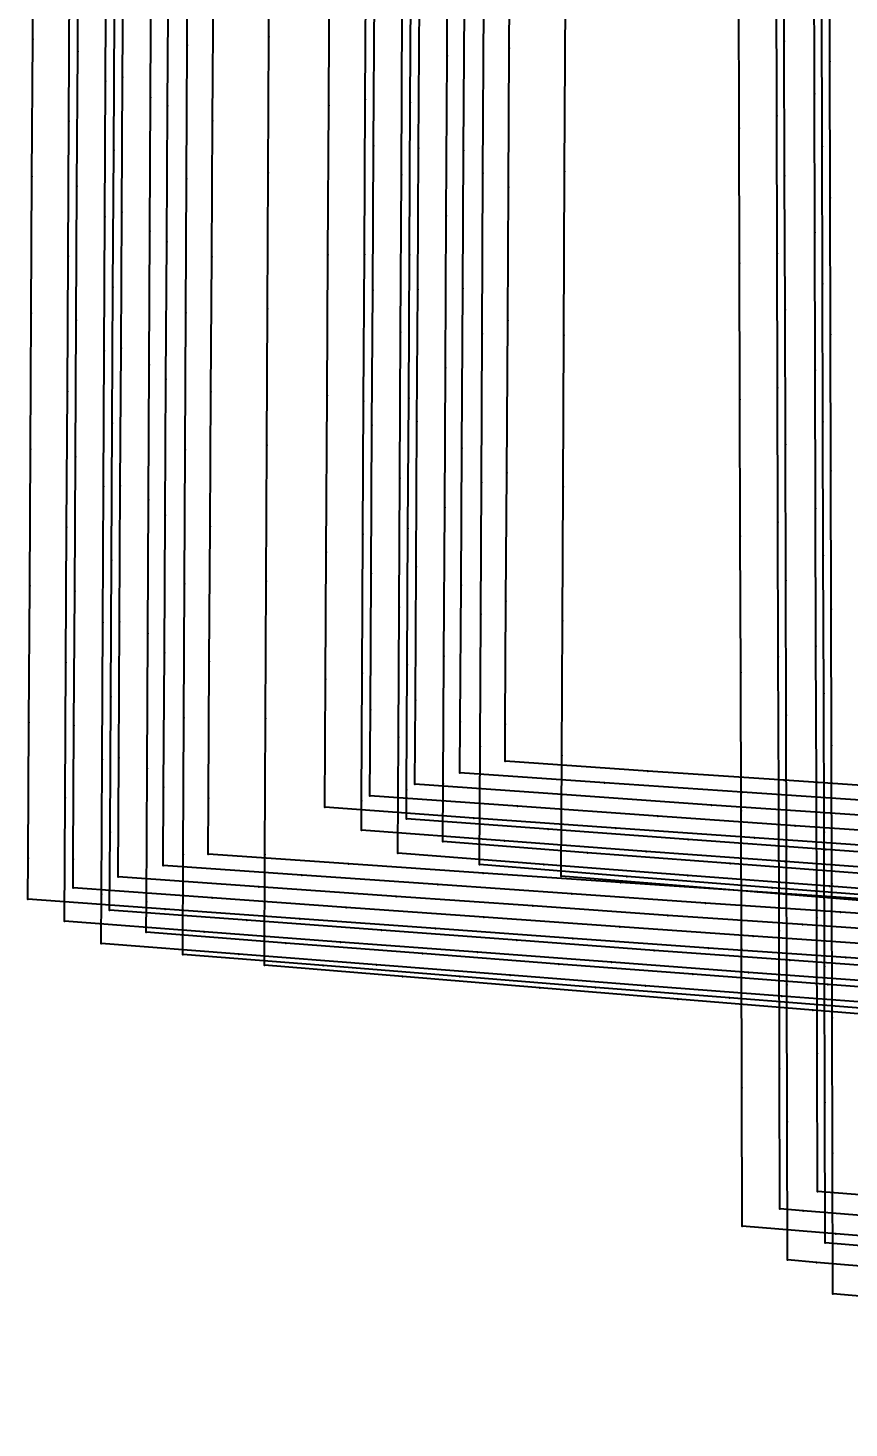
# Model space of a CAD drawing. Extents: x -2408 to 1029, y -526 to 2095.
# Drawn here: x -1813.3 to -1721.1, y 141.8 to 299 of the extents above; entities that cross this region are included whole.
import ezdxf

# ---------------------------------------------------------------- set-up
doc = ezdxf.new("R2010")
doc.units = 0

# ---------------------------------------------------------------- blocks, each defined once
blk = doc.blocks.new(' -30')
at = {"layer": '1'}
blk.add_lwpolyline([(-1128.879805, 297.703783), (-1143.850366, 298.707083), (-1159.22033, 299.751254), (-1174.621448, 300.804779), (-1189.756891, 301.840895), (-1205.520935, 302.919865), (-1205.483135, 309.223563), (-1205.391179, 324.554701), (-1205.300213, 339.717169), (-1205.209414, 354.85273), (-1205.118461, 370.01518), (-1205.026964, 385.267158), (-1204.935998, 400.429605)], dxfattribs=at)
at = {"layer": '14'}
blk.add_lwpolyline([(-948.757382, 299.303388), (-962.604523, 300.083733), (-964.01641, 300.164145), (-981.023189, 301.145206), (-996.243732, 302.041932), (-1011.349801, 302.947855), (-1028.369845, 303.985999), (-1045.013766, 305.017704), (-1061.160689, 306.033129), (-1076.689792, 307.022434), (-1093.271043, 308.091929), (-1108.745305, 309.101899), (-1124.431306, 310.137235), (-1140.837746, 311.232743), (-1156.130864, 312.266322), (-1172.183685, 313.367615), (-1172.158772, 317.5206), (-1172.075828, 331.347228), (-1171.989363, 345.760911), (-1171.88675, 362.866344), (-1171.796909, 377.842737), (-1171.703377, 393.434387), (-1171.609107, 409.149089)], dxfattribs=at)
at = {"layer": '2'}
for p in [(-1172.183685, 313.367615), (-1205.520935, 302.919865)]:
    blk.add_point(p, dxfattribs=at)
at = {"layer": '3'}
for p in [(-1171.703377, 393.434387), (-1205.026964, 385.267158), (-1171.796909, 377.842737), (-1205.118461, 370.01518), (-1171.88675, 362.866344), (-1205.209414, 354.85273), (-1171.989363, 345.760911), (-1205.300213, 339.717169), (-1172.075828, 331.347228), (-1205.391179, 324.554701), (-1172.158772, 317.5206), (-1156.130864, 312.266322), (-1140.837746, 311.232743), (-1205.483135, 309.223563), (-1189.756891, 301.840895), (-1174.621448, 300.804779), (-1159.22033, 299.751254), (-1143.850366, 298.707083)]:
    blk.add_point(p, dxfattribs=at)
blk = doc.blocks.new(' -31')
at = {"layer": '1'}
blk.add_lwpolyline([(-1119.535836, 294.790651), (-1134.544586, 295.797004), (-1149.684043, 296.826152), (-1164.690914, 297.860154), (-1179.737081, 298.903743), (-1195.00767, 299.963703), (-1210.599365, 301.045837), (-1210.547725, 309.84814), (-1210.459299, 324.921595), (-1210.368675, 340.370934), (-1210.279104, 355.641675), (-1210.188487, 371.091032), (-1210.099122, 386.326266), (-1210.008493, 401.775624)], dxfattribs=at)
at = {"layer": '14'}
blk.add_lwpolyline([(-940.413771, 296.46832), (-955.837078, 297.331958), (-967.695694, 298.008938), (-971.259283, 298.214599), (-986.267518, 299.092049), (-1001.639416, 300.008829), (-1016.883783, 300.934514), (-1031.918804, 301.862321), (-1048.740405, 302.916572), (-1065.059572, 303.954611), (-1080.754196, 304.966316), (-1097.512077, 306.060401), (-1113.151062, 307.093927), (-1129.003946, 308.153731), (-1145.584817, 309.275476), (-1161.040416, 310.334145), (-1177.263641, 311.462612), (-1177.230109, 317.179258), (-1177.14006, 332.530674), (-1177.049904, 347.900451), (-1176.944753, 365.826377), (-1176.853713, 381.346893), (-1176.75972, 397.370777)], dxfattribs=at)
at = {"layer": '2'}
for p in [(-1177.263641, 311.462612), (-1210.599365, 301.045837)]:
    blk.add_point(p, dxfattribs=at)
at = {"layer": '3'}
for p in [(-1210.099122, 386.326266), (-1176.853713, 381.346893), (-1210.188487, 371.091032), (-1176.944753, 365.826377), (-1210.279104, 355.641675), (-1177.049904, 347.900451), (-1210.368675, 340.370934), (-1177.14006, 332.530674), (-1210.459299, 324.921595), (-1177.230109, 317.179258), (-1210.547725, 309.84814), (-1161.040416, 310.334145), (-1145.584817, 309.275476), (-1195.00767, 299.963703), (-1179.737081, 298.903743), (-1164.690914, 297.860154), (-1149.684043, 296.826152), (-1134.544586, 295.797004)]:
    blk.add_point(p, dxfattribs=at)
blk = doc.blocks.new(' -32')
at = {"layer": '1'}
for points in [[(-1123.662888, 292.767552), (-1138.812176, 293.795976), (-1153.952575, 294.838433), (-1169.099846, 295.895659), (-1184.438349, 296.97358), (-1199.858824, 298.058298), (-1215.677795, 299.171028), (-1215.601131, 312.531977), (-1215.513507, 327.804629), (-1215.425881, 343.077294), (-1215.337349, 358.504922), (-1215.249694, 373.777565), (-1215.162622, 388.949294), (-1215.074983, 404.221944)], [(-1014.097598, -275.023821), (-1029.500188, -274.057041), (-1044.602615, -273.082548), (-1059.939156, -272.067258), (-1075.038283, -271.04319), (-1090.204697, -269.990208), (-1105.300425, -268.918473), (-1120.665725, -267.805159), (-1135.758409, -266.689714), (-1150.849014, -265.547593), (-1166.07589, -264.361749), (-1181.341562, -263.143461), (-1196.363717, -261.938956), (-1210.066223, -260.838642), (-1210.108495, -245.352705), (-1210.150147, -230.091894), (-1210.19139, -214.978302), (-1210.233302, -199.616523), (-1210.275493, -184.150531), (-1210.31786, -168.619842), (-1210.360055, -153.153848), (-1210.402522, -137.589816), (-1210.444728, -122.123822)]]:
    blk.add_lwpolyline(points, dxfattribs=at)
at = {"layer": '14'}
blk.add_lwpolyline([(-940.107261, 294.078448), (-955.376213, 294.935996), (-970.64405, 295.81237), (-972.787704, 295.936947), (-988.06349, 296.835856), (-1003.288751, 297.750438), (-1018.398306, 298.674929), (-1035.776177, 299.757273), (-1052.767375, 300.83376), (-1069.248508, 301.893975), (-1085.096167, 302.927501), (-1100.186994, 303.923924), (-1116.348618, 305.003901), (-1132.926842, 306.125328), (-1149.048121, 307.229227), (-1165.814259, 308.392205), (-1182.343674, 309.55761), (-1182.289488, 319.000043), (-1182.203537, 333.977697), (-1182.109921, 350.291256), (-1182.024786, 365.126866), (-1181.933745, 380.991544), (-1181.839752, 397.370762)], dxfattribs=at)
at = {"layer": '2'}
for p in [(-1182.343674, 309.55761), (-1215.677795, 299.171028), (-1210.066223, -260.838642)]:
    blk.add_point(p, dxfattribs=at)
at = {"layer": '3'}
for p in [(-1215.162622, 388.949294), (-1181.933745, 380.991544), (-1215.249694, 373.777565), (-1182.024786, 365.126866), (-1215.337349, 358.504922), (-1182.109921, 350.291256), (-1215.425881, 343.077294), (-1182.203537, 333.977697), (-1215.513507, 327.804629), (-1182.289488, 319.000043), (-1215.601131, 312.531977), (-1165.814259, 308.392205), (-1149.048121, 307.229227), (-1199.858824, 298.058298), (-1184.438349, 296.97358), (-1169.099846, 295.895659), (-1153.952575, 294.838433), (-1138.812176, 293.795976), (-1210.402522, -137.589816), (-1210.360055, -153.153848), (-1210.31786, -168.619842), (-1210.275493, -184.150531), (-1210.233302, -199.616523), (-1210.19139, -214.978302), (-1210.150147, -230.091894), (-1210.108495, -245.352705)]:
    blk.add_point(p, dxfattribs=at)
blk = doc.blocks.new(' -33')
at = {"layer": '1'}
for points in [[(-1129.099281, 290.833958), (-1144.375337, 291.884265), (-1159.361157, 292.92941), (-1174.635121, 294.009702), (-1190.095973, 295.110877), (-1205.132893, 296.182718), (-1220.756378, 297.296257), (-1220.738291, 300.51507), (-1220.653899, 315.535803), (-1220.569213, 330.611808), (-1220.484539, 345.687811), (-1220.398342, 361.035873), (-1220.313674, 376.111864), (-1220.228897, 391.207077), (-1220.144228, 406.283063)], [(-1015.251317, -277.322731), (-1030.42018, -276.365), (-1045.659556, -275.375669), (-1060.820195, -274.365671), (-1076.056196, -273.325623), (-1091.114763, -272.273251), (-1106.347368, -271.184569), (-1121.353144, -270.089982), (-1136.5825, -268.956376), (-1151.479198, -267.81914), (-1167.211265, -266.58397), (-1182.43422, -265.367839), (-1197.65733, -264.145135), (-1212.508464, -262.949774), (-1215.146713, -262.73716), (-1215.188953, -247.012202), (-1215.230561, -231.522991), (-1215.271747, -216.191039), (-1215.313255, -200.739878), (-1215.353827, -185.637631), (-1215.39431, -170.568917), (-1215.434881, -155.466683), (-1215.476409, -140.004553), (-1215.516961, -124.902318)]]:
    blk.add_lwpolyline(points, dxfattribs=at)
at = {"layer": '14'}
blk.add_lwpolyline([(-947.776362, 292.133555), (-963.526749, 293.03132), (-977.878342, 293.867264), (-979.275935, 293.949603), (-994.644828, 294.866065), (-1010.328878, 295.821017), (-1025.870484, 296.785245), (-1041.186149, 297.75158), (-1058.305927, 298.849341), (-1074.896844, 299.929784), (-1090.834202, 300.982201), (-1107.827335, 302.119345), (-1123.658031, 303.192232), (-1139.668477, 304.290428), (-1155.078742, 305.360134), (-1170.859481, 306.469332), (-1187.423706, 307.652607), (-1187.36952, 317.299872), (-1187.28357, 332.602444), (-1187.189953, 349.2699), (-1187.104818, 364.427356), (-1187.013778, 380.636197), (-1186.919785, 397.37074)], dxfattribs=at)
at = {"layer": '2'}
for p in [(-1187.423706, 307.652607), (-1220.756378, 297.296257), (-1215.146713, -262.73716)]:
    blk.add_point(p, dxfattribs=at)
at = {"layer": '3'}
for p in [(-1220.228897, 391.207077), (-1187.013778, 380.636197), (-1220.313674, 376.111864), (-1187.104818, 364.427356), (-1220.398342, 361.035873), (-1187.189953, 349.2699), (-1220.484539, 345.687811), (-1187.28357, 332.602444), (-1220.569213, 330.611808), (-1187.36952, 317.299872), (-1220.653899, 315.535803), (-1170.859481, 306.469332), (-1155.078742, 305.360134), (-1139.668477, 304.290428), (-1220.738291, 300.51507), (-1205.132893, 296.182718), (-1190.095973, 295.110877), (-1174.635121, 294.009702), (-1159.361157, 292.92941), (-1144.375337, 291.884265), (-1215.476409, -140.004553), (-1215.434881, -155.466683), (-1215.39431, -170.568917), (-1215.353827, -185.637631), (-1215.313255, -200.739878), (-1215.271747, -216.191039), (-1215.230561, -231.522991), (-1215.188953, -247.012202), (-1212.508464, -262.949774)]:
    blk.add_point(p, dxfattribs=at)
blk = doc.blocks.new(' -34')
at = {"layer": '1'}
for points in [[(-1118.679806, 287.809999), (-1134.009218, 288.864576), (-1149.420272, 289.937166), (-1164.657541, 291.013415), (-1180.066363, 292.117437), (-1195.303083, 293.216675), (-1210.429912, 294.308813), (-1225.834961, 295.420933), (-1225.809658, 300.021402), (-1225.725921, 315.245785), (-1225.641516, 330.591488), (-1225.557115, 345.937194), (-1225.473127, 361.208889), (-1225.388738, 376.554599), (-1225.30381, 391.998209), (-1225.219415, 407.343914)], [(-1010.84555, -279.969732), (-1026.224543, -279.003418), (-1041.564578, -278.011059), (-1056.939991, -276.989186), (-1072.390668, -275.936023), (-1087.762539, -274.86247), (-1103.215046, -273.757712), (-1118.583358, -272.635105), (-1133.552365, -271.52012), (-1148.917017, -270.348688), (-1163.959961, -269.168372), (-1179.319848, -267.935927), (-1194.641278, -266.696327), (-1209.711973, -265.476573), (-1220.227127, -264.625568), (-1220.268161, -249.113253), (-1220.309439, -233.509246), (-1220.350469, -217.999488), (-1220.391589, -202.456272), (-1220.432085, -187.149826), (-1220.472663, -171.813091), (-1220.513163, -156.506643), (-1220.553238, -141.361317), (-1220.593739, -126.054878)]]:
    blk.add_lwpolyline(points, dxfattribs=at)
at = {"layer": '14'}
blk.add_lwpolyline([(-938.987676, 289.266041), (-954.902674, 290.164542), (-970.816422, 291.083681), (-982.968521, 291.800079), (-986.728904, 292.02437), (-1002.269379, 292.964334), (-1018.08365, 293.940939), (-1033.729779, 294.925433), (-1049.123361, 295.910445), (-1064.180049, 296.888606), (-1080.866953, 297.988662), (-1096.877702, 299.059145), (-1112.086359, 300.089053), (-1128.080538, 301.185504), (-1144.256219, 302.308175), (-1159.82543, 303.402062), (-1175.768836, 304.536697), (-1192.503662, 305.747604), (-1192.424578, 320.126644), (-1192.346187, 334.379847), (-1192.249341, 351.988387), (-1192.162452, 367.786449), (-1192.070397, 384.524007), (-1191.976127, 401.664205)], dxfattribs=at)
at = {"layer": '2'}
for p in [(-1192.503662, 305.747604), (-1225.834961, 295.420933), (-1220.227127, -264.625568)]:
    blk.add_point(p, dxfattribs=at)
at = {"layer": '3'}
for p in [(-1225.30381, 391.998209), (-1192.070397, 384.524007), (-1225.388738, 376.554599), (-1192.162452, 367.786449), (-1225.473127, 361.208889), (-1192.249341, 351.988387), (-1225.557115, 345.937194), (-1192.346187, 334.379847), (-1225.641516, 330.591488), (-1192.424578, 320.126644), (-1225.725921, 315.245785), (-1175.768836, 304.536697), (-1159.82543, 303.402062), (-1144.256219, 302.308175), (-1225.809658, 300.021402), (-1210.429912, 294.308813), (-1195.303083, 293.216675), (-1180.066363, 292.117437), (-1164.657541, 291.013415), (-1149.420272, 289.937166), (-1134.009218, 288.864576), (-1220.553238, -141.361317), (-1220.513163, -156.506643), (-1220.472663, -171.813091), (-1220.432085, -187.149826), (-1220.391589, -202.456272), (-1220.350469, -217.999488), (-1220.309439, -233.509246), (-1220.268161, -249.113253), (-1209.711973, -265.476573)]:
    blk.add_point(p, dxfattribs=at)
blk = doc.blocks.new(' -35')
at = {"layer": '1'}
for points in [[(-1128.959697, 286.847076), (-1144.365288, 287.948567), (-1159.613127, 289.054658), (-1175.016372, 290.188297), (-1190.225352, 291.315546), (-1205.348889, 292.437263), (-1220.753479, 293.579655), (-1220.706386, 302.32164), (-1220.624546, 317.510339), (-1220.541767, 332.873573), (-1220.45899, 348.236795), (-1220.376619, 363.525092), (-1220.293839, 378.888334), (-1220.211792, 394.113672)], [(-1020.518526, -281.245303), (-1035.917054, -280.223952), (-1051.29271, -279.176298), (-1066.304741, -278.12779), (-1081.676777, -277.028353), (-1096.708758, -275.928293), (-1112.077199, -274.779524), (-1127.134122, -273.632078), (-1142.498963, -272.436082), (-1157.861348, -271.209201), (-1173.195835, -269.949721), (-1188.572742, -268.666114), (-1203.453717, -267.418917), (-1215.147781, -266.43671), (-1215.188822, -250.688551), (-1215.228622, -235.417112), (-1215.267947, -220.327925), (-1215.308445, -204.789158), (-1215.348857, -189.283943), (-1215.387993, -174.268639), (-1215.428407, -158.763424), (-1215.468589, -143.34736), (-1215.509001, -127.842156)]]:
    blk.add_lwpolyline(points, dxfattribs=at)
at = {"layer": '14'}
blk.add_lwpolyline([(-949.691567, 287.823262), (-965.600536, 288.767596), (-977.915268, 289.51355), (-983.780599, 289.873569), (-998.494679, 290.790191), (-1014.308419, 291.795327), (-1029.955054, 292.808552), (-1045.348549, 293.822169), (-1060.402815, 294.828476), (-1077.081965, 295.959715), (-1093.077202, 297.059856), (-1108.260109, 298.117409), (-1124.209921, 299.241935), (-1140.312994, 300.391226), (-1155.768322, 301.507716), (-1171.505218, 302.659041), (-1187.423706, 303.842602), (-1187.406213, 307.089311), (-1187.330697, 321.105118), (-1187.248153, 336.425324), (-1187.169385, 351.044798), (-1187.082496, 367.171335), (-1186.990441, 384.256882), (-1186.896171, 401.753451)], dxfattribs=at)
at = {"layer": '2'}
for p in [(-1187.423706, 303.842602), (-1220.753479, 293.579655), (-1215.147781, -266.43671)]:
    blk.add_point(p, dxfattribs=at)
at = {"layer": '3'}
for p in [(-1186.990441, 384.256882), (-1220.293839, 378.888334), (-1187.082496, 367.171335), (-1220.376619, 363.525092), (-1187.169385, 351.044798), (-1220.45899, 348.236795), (-1187.248153, 336.425324), (-1220.541767, 332.873573), (-1187.330697, 321.105118), (-1220.624546, 317.510339), (-1187.406213, 307.089311), (-1220.706386, 302.32164), (-1171.505218, 302.659041), (-1155.768322, 301.507716), (-1140.312994, 300.391226), (-1205.348889, 292.437263), (-1190.225352, 291.315546), (-1175.016372, 290.188297), (-1159.613127, 289.054658), (-1144.365288, 287.948567), (-1215.468589, -143.34736), (-1215.428407, -158.763424), (-1215.387993, -174.268639), (-1215.348857, -189.283943), (-1215.308445, -204.789158), (-1215.267947, -220.327925), (-1215.228622, -235.417112), (-1215.188822, -250.688551)]:
    blk.add_point(p, dxfattribs=at)
blk = doc.blocks.new(' -36')
at = {"layer": '1'}
for points in [[(-1133.981148, 284.886382), (-1149.01683, 285.973615), (-1164.427454, 287.104386), (-1179.460772, 288.223767), (-1194.848161, 289.377885), (-1210.165456, 290.527718), (-1225.832214, 291.703606), (-1225.758973, 305.566113), (-1225.678739, 320.759096), (-1225.598528, 335.952093), (-1225.518155, 351.174959), (-1225.437921, 366.36795), (-1225.357679, 381.560955), (-1225.2776, 396.72502)], [(-1202.085451, -269.860498), (-1216.976707, -268.605881), (-1220.228195, -268.33147), (-1220.268035, -252.811567), (-1220.307501, -237.437452), (-1220.346662, -222.182957), (-1220.385259, -207.148742), (-1220.424042, -192.043296), (-1220.463264, -176.768137), (-1220.502054, -161.662704), (-1220.54077, -146.587111), (-1220.579563, -131.481677), (-1220.618357, -116.376231)]]:
    blk.add_lwpolyline(points, dxfattribs=at)
at = {"layer": '14'}
blk.add_lwpolyline([(-952.294017, 285.597968), (-968.366778, 286.557607), (-983.0056, 287.451363), (-986.733999, 287.682118), (-1001.650603, 288.617989), (-1017.626655, 289.641344), (-1033.433632, 290.673485), (-1048.984597, 291.706507), (-1064.192681, 292.732506), (-1081.041974, 293.886335), (-1097.20019, 295.008867), (-1112.537575, 296.088302), (-1128.649494, 297.236461), (-1144.916034, 298.410275), (-1160.528045, 299.550938), (-1176.424276, 300.727564), (-1192.503662, 301.937618), (-1192.486169, 305.25046), (-1192.410653, 319.551749), (-1192.328109, 335.183998), (-1192.249341, 350.101252), (-1192.162452, 366.556246), (-1192.070397, 383.989802), (-1191.976127, 401.842742)], dxfattribs=at)
at = {"layer": '2'}
for p in [(-1192.503662, 301.937618), (-1225.832214, 291.703606), (-1220.228195, -268.33147)]:
    blk.add_point(p, dxfattribs=at)
at = {"layer": '3'}
for p in [(-1192.070397, 383.989802), (-1225.357679, 381.560955), (-1225.437921, 366.36795), (-1192.162452, 366.556246), (-1225.518155, 351.174959), (-1192.249341, 350.101252), (-1225.598528, 335.952093), (-1192.328109, 335.183998), (-1225.678739, 320.759096), (-1192.410653, 319.551749), (-1225.758973, 305.566113), (-1192.486169, 305.25046), (-1176.424276, 300.727564), (-1160.528045, 299.550938), (-1144.916034, 298.410275), (-1210.165456, 290.527718), (-1194.848161, 289.377885), (-1179.460772, 288.223767), (-1164.427454, 287.104386), (-1149.01683, 285.973615), (-1220.579563, -131.481677), (-1220.54077, -146.587111), (-1220.502054, -161.662704), (-1220.463264, -176.768137), (-1220.424042, -192.043296), (-1220.385259, -207.148742), (-1220.346662, -222.182957), (-1220.307501, -237.437452), (-1220.268035, -252.811567), (-1216.976707, -268.605881)]:
    blk.add_point(p, dxfattribs=at)
blk = doc.blocks.new(' -37')
at = {"layer": '1'}
blk.add_lwpolyline([(-1129.157427, 282.883939), (-1144.20185, 284.001101), (-1159.355625, 285.142796), (-1174.397578, 286.292417), (-1189.72659, 287.472405), (-1205.059192, 288.653698), (-1220.750732, 289.862499), (-1220.732999, 293.288375), (-1220.65559, 308.242754), (-1220.577147, 323.396872), (-1220.499495, 338.398937), (-1220.420954, 353.571678), (-1220.343281, 368.573742), (-1220.265603, 383.575817), (-1220.18571, 399.006754)], dxfattribs=at)
at = {"layer": '14'}
blk.add_lwpolyline([(-947.060813, 283.245199), (-963.128866, 284.230631), (-977.952042, 285.159988), (-979.19549, 285.23887), (-995.606912, 286.293508), (-1011.599042, 287.344167), (-1027.435724, 288.404995), (-1043.028358, 289.46774), (-1058.288284, 290.524149), (-1075.207108, 291.71313), (-1091.443273, 292.870737), (-1106.864484, 293.984653), (-1123.074486, 295.170246), (-1139.45036, 296.383099), (-1155.177249, 297.562434), (-1171.201157, 298.779729), (-1187.423706, 300.032616), (-1187.390173, 306.509838), (-1187.315849, 320.866384), (-1187.229384, 337.568154), (-1187.148309, 353.228763), (-1187.059852, 370.315206), (-1186.966966, 388.257178), (-1186.872603, 406.484322)], dxfattribs=at)
at = {"layer": '2'}
for p in [(-1187.423706, 300.032616), (-1220.750732, 289.862499)]:
    blk.add_point(p, dxfattribs=at)
at = {"layer": '3'}
for p in [(-1186.966966, 388.257178), (-1220.265603, 383.575817), (-1187.059852, 370.315206), (-1220.343281, 368.573742), (-1220.420954, 353.571678), (-1187.148309, 353.228763), (-1220.499495, 338.398937), (-1187.229384, 337.568154), (-1220.577147, 323.396872), (-1187.315849, 320.866384), (-1220.65559, 308.242754), (-1187.390173, 306.509838), (-1171.201157, 298.779729), (-1155.177249, 297.562434), (-1220.732999, 293.288375), (-1205.059192, 288.653698), (-1189.72659, 287.472405), (-1174.397578, 286.292417), (-1159.355625, 285.142796), (-1144.20185, 284.001101)]:
    blk.add_point(p, dxfattribs=at)
blk = doc.blocks.new(' -38')
at = {"layer": '1'}
for points in [[(-1134.218685, 280.927448), (-1149.392479, 282.066484), (-1164.720288, 283.234413), (-1179.891489, 284.407301), (-1194.916807, 285.577159), (-1210.356117, 286.780331), (-1225.82962, 287.986107), (-1225.801471, 293.529716), (-1225.724789, 308.62839), (-1225.646575, 324.029887), (-1225.569138, 339.28127), (-1225.491704, 354.532621), (-1225.415381, 369.563599), (-1225.337934, 384.814959), (-1225.260932, 399.978869)], [(-1032.01982, -287.096086), (-1047.148505, -286.030428), (-1062.433996, -284.926286), (-1077.558764, -283.807521), (-1092.815026, -282.652774), (-1107.935913, -281.482839), (-1123.055006, -280.289703), (-1138.253099, -279.067633), (-1153.3682, -277.824751), (-1168.455476, -276.550486), (-1183.564962, -275.241259), (-1198.849732, -273.90755), (-1213.709008, -272.612337), (-1220.229187, -272.044411), (-1220.268577, -256.250894), (-1220.306537, -241.029271), (-1220.344022, -225.997294), (-1220.382763, -210.459785), (-1220.420945, -195.146601), (-1220.459666, -179.618943), (-1220.497857, -164.305753), (-1220.536109, -148.971229), (-1220.574312, -133.658032), (-1220.612517, -118.344855)]]:
    blk.add_lwpolyline(points, dxfattribs=at)
at = {"layer": '14'}
blk.add_lwpolyline([(-949.639681, 281.018131), (-965.871653, 282.018589), (-982.102117, 283.042691), (-983.044128, 283.102875), (-998.761848, 284.119944), (-1014.916418, 285.188645), (-1030.913578, 286.268276), (-1046.663818, 287.350372), (-1062.077633, 288.426467), (-1079.166712, 289.638087), (-1095.565935, 290.818182), (-1111.141722, 291.954119), (-1127.513896, 293.163533), (-1144.05329, 294.401145), (-1159.936908, 295.604922), (-1176.120191, 296.847844), (-1192.503662, 298.127613), (-1192.437535, 311.150859), (-1192.363526, 325.726296), (-1192.289924, 340.221461), (-1192.206727, 356.606525), (-1192.116886, 374.299953), (-1192.023354, 392.720268)], dxfattribs=at)
at = {"layer": '2'}
for p in [(-1192.503662, 298.127613), (-1225.82962, 287.986107), (-1220.229187, -272.044411)]:
    blk.add_point(p, dxfattribs=at)
at = {"layer": '3'}
for p in [(-1225.337934, 384.814959), (-1192.116886, 374.299953), (-1225.415381, 369.563599), (-1192.206727, 356.606525), (-1225.491704, 354.532621), (-1192.289924, 340.221461), (-1225.569138, 339.28127), (-1192.363526, 325.726296), (-1225.646575, 324.029887), (-1192.437535, 311.150859), (-1225.724789, 308.62839), (-1176.120191, 296.847844), (-1159.936908, 295.604922), (-1144.05329, 294.401145), (-1225.801471, 293.529716), (-1210.356117, 286.780331), (-1194.916807, 285.577159), (-1179.891489, 284.407301), (-1164.720288, 283.234413), (-1149.392479, 282.066484), (-1220.574312, -133.658032), (-1220.536109, -148.971229), (-1220.497857, -164.305753), (-1220.459666, -179.618943), (-1220.420945, -195.146601), (-1220.382763, -210.459785), (-1220.344022, -225.997294), (-1220.306537, -241.029271), (-1220.268577, -256.250894)]:
    blk.add_point(p, dxfattribs=at)
blk = doc.blocks.new(' -39')
at = {"layer": '1'}
blk.add_lwpolyline([(-1144.139158, 280.060338), (-1159.339816, 281.248367), (-1174.408751, 282.443059), (-1189.620363, 283.657686), (-1204.994452, 284.886452), (-1220.748291, 286.145496), (-1220.692453, 297.357267), (-1220.616025, 312.696794), (-1220.541089, 327.735418), (-1220.466156, 342.774024), (-1220.389489, 358.162349), (-1220.314576, 373.200967), (-1220.239665, 388.239574), (-1220.164597, 403.309136)], dxfattribs=at)
at = {"layer": '14'}
blk.add_lwpolyline([(-960.611642, 279.680446), (-976.837336, 280.731084), (-977.992783, 280.806866), (-992.716029, 281.78384), (-1008.884321, 282.880176), (-1024.909398, 283.988956), (-1040.700004, 285.101352), (-1056.164878, 286.208537), (-1073.323024, 287.456177), (-1089.800247, 288.672296), (-1105.46028, 289.843711), (-1121.931363, 291.091706), (-1138.581354, 292.369621), (-1154.581439, 293.613379), (-1170.894446, 294.898411), (-1187.423706, 296.22261), (-1187.357579, 309.495833), (-1187.28357, 324.351041), (-1187.209968, 339.124448), (-1187.126771, 355.824015), (-1187.03693, 373.857078), (-1186.943398, 392.630982)], dxfattribs=at)
at = {"layer": '2'}
for p in [(-1187.423706, 296.22261), (-1220.748291, 286.145496)]:
    blk.add_point(p, dxfattribs=at)
at = {"layer": '3'}
for p in [(-1220.239665, 388.239574), (-1220.314576, 373.200967), (-1187.03693, 373.857078), (-1220.389489, 358.162349), (-1187.126771, 355.824015), (-1220.466156, 342.774024), (-1187.209968, 339.124448), (-1220.541089, 327.735418), (-1187.28357, 324.351041), (-1220.616025, 312.696794), (-1187.357579, 309.495833), (-1220.692453, 297.357267), (-1170.894446, 294.898411), (-1154.581439, 293.613379), (-1204.994452, 284.886452), (-1189.620363, 283.657686), (-1174.408751, 282.443059), (-1159.339816, 281.248367)]:
    blk.add_point(p, dxfattribs=at)
blk = doc.blocks.new(' -40')
at = {"layer": '1'}
blk.add_lwpolyline([(-1138.724048, 278.038988), (-1154.082197, 279.269956), (-1169.256415, 280.503634), (-1184.718654, 281.769681), (-1200.169767, 283.036006), (-1215.667038, 284.306049), (-1215.606172, 296.755617), (-1215.531472, 312.029925), (-1215.456143, 327.432782), (-1215.381458, 342.707082), (-1215.306728, 357.990079), (-1215.232028, 373.264391), (-1215.157323, 388.538695), (-1215.081892, 403.962666)], dxfattribs=at)
at = {"layer": '14'}
blk.add_lwpolyline([(-957.670443, 277.485554), (-972.942734, 278.503036), (-973.891138, 278.566967), (-988.984807, 279.59643), (-1005.151497, 280.72335), (-1021.176554, 281.863026), (-1036.96682, 283.006245), (-1052.429211, 284.143797), (-1067.470569, 285.26647), (-1084.025724, 286.51949), (-1099.770352, 287.727296), (-1116.341139, 289.014911), (-1133.102953, 290.33426), (-1149.221111, 291.619164), (-1165.665928, 292.947579), (-1182.343674, 294.317608), (-1182.277546, 307.840807), (-1182.203538, 322.975788), (-1182.129936, 338.027436), (-1182.046739, 355.041523), (-1181.956898, 373.414223), (-1181.863366, 392.541697)], dxfattribs=at)
at = {"layer": '2'}
for p in [(-1182.343674, 294.317608), (-1215.667038, 284.306049)]:
    blk.add_point(p, dxfattribs=at)
at = {"layer": '3'}
for p in [(-1215.157323, 388.538695), (-1215.232028, 373.264391), (-1181.956898, 373.414223), (-1215.306728, 357.990079), (-1182.046739, 355.041523), (-1215.381458, 342.707082), (-1182.129936, 338.027436), (-1215.456143, 327.432782), (-1182.203538, 322.975788), (-1215.531472, 312.029925), (-1182.277546, 307.840807), (-1215.606172, 296.755617), (-1165.665928, 292.947579), (-1200.169767, 283.036006), (-1184.718654, 281.769681), (-1169.256415, 280.503634), (-1154.082197, 279.269956)]:
    blk.add_point(p, dxfattribs=at)

msp = doc.modelspace()

# ---------------------------------------------------------------- block references
at = {"layer": '1'}
for name, p in [(' -32', (-514.58038, 429.196867)), (' -34', (-512.877729, 429.098086)), (' -33', (-513.729155, 429.147803)), (' -36', (-507.788996, 429.001375)), (' -35', (-508.640982, 429.051384)), (' -38', (-502.699294, 428.903101)), (' -39', (-575.170005, -91.15992)), (' -40', (-571.08619, -90.544825)), (' -38', (-579.253783, -91.775472)), (' -32', (-587.506908, -95.474868)), (' -37', (-579.276546, -92.393365)), (' -34', (-587.46481, -94.242756)), (' -36', (-583.359915, -93.009197)), (' -35', (-583.382004, -93.626476)), (' -33', (-587.486083, -94.859148)), (' -31', (-587.527219, -96.089244)), (' -30', (-587.547006, -96.703028))]:
    msp.add_blockref(name, p, dxfattribs=at)

doc.saveas('drawing.dxf')
